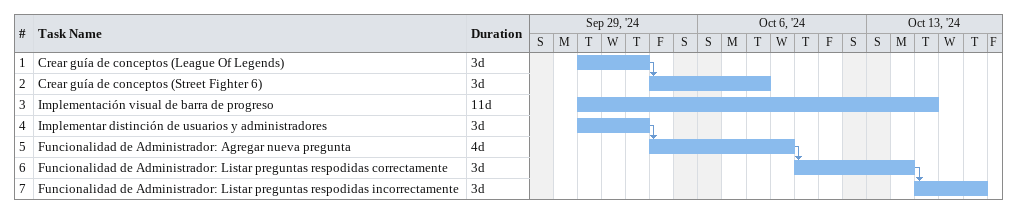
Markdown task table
| ID | Task | Duration | Start | Finish | Predecessors |
|---|---|---|---|---|---|
| 1 | Crear guía de conceptos (League Of Legends) | 3d | 2024-10-01 | 2024-10-03 |  |
| 2 | Crear guía de conceptos (Street Fighter 6) | 3d | 2024-10-04 | 2024-10-08 | 1 |
| 3 | Implementación visual de barra de progreso | 11d | 2024-10-01 | 2024-10-15 |  |
| 4 | Implementar distinción de usuarios y administradores | 3d | 2024-10-01 | 2024-10-03 |  |
| 5 | Funcionalidad de Administrador: Agregar nueva pregunta | 4d | 2024-10-04 | 2024-10-09 | 4 |
| 6 | Funcionalidad de Administrador: Listar preguntas respodidas correctamente | 3d | 2024-10-10 | 2024-10-14 | 5 |
| 7 | Funcionalidad de Administrador: Listar preguntas respodidas incorrectamente | 3d | 2024-10-15 | 2024-10-17 | 6 |
